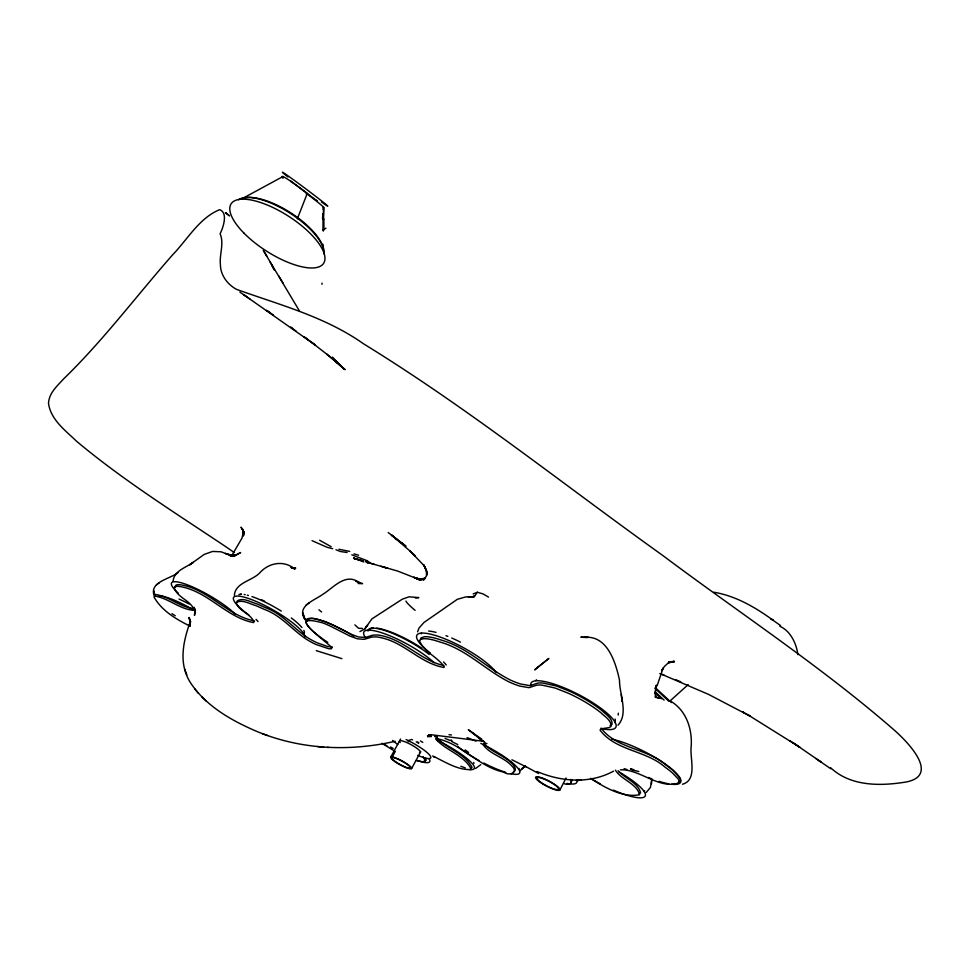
<?xml version="1.0" encoding="UTF-8"?>
<svg xmlns="http://www.w3.org/2000/svg" width="970" height="970" viewBox="0 0 970 970"><rect width="100%" height="100%" fill="white"/><g stroke="black" fill="none" stroke-linecap="round" stroke-linejoin="round"><path stroke-width="1.45" d="M436.682 736.812L436.682 737.394C446.818 748.925 465.2 753.52 472.075 767.512L470.947 768.204M323.543 219.002L323.483 230.278L323.459 218.238L323.495 229.672M323.677 207.192L323.374 219.596L323.737 207.422A25.863 1.176 36.6 0 0 306.229 193.248M572.324 779.601L570.857 782.184M646.202 792.49L650.409 787.495L651.622 780.462M651.537 783.905L651.634 780.498M234.376 595.24C235.37 582.364 252.564 580.86 259.948 572.639C268.957 562.673 283.834 559.957 294.54 568.881L291.23 567.268L295.413 568.723L291.097 567.608L295.729 568.08L291.8 568.068M420.519 639.606L421.004 637.872L424.605 636.732A46.427 11.204 28.4 0 1 430.777 637.229L433.25 637.726A43.129 10.415 28.4 0 1 441.532 640.164C467.952 647.62 486.879 668.451 510.863 680.273A33.453 8.306 28.1 0 0 520.89 684.08L530.093 685.632L537.428 683.207A50.634 12.489 27.5 0 1 542.909 683.025L556.319 685.984L569.717 691.27A43.771 10.815 27.5 0 1 587.044 700.376L590.293 702.377A45.954 11.349 27.5 0 1 601.776 710.476C605.571 714.332 612.749 718.261 612.058 724.408L610.106 725.56M322.889 246.865L323.01 244.343M618.229 715.06L618.339 713.205M173.121 581.091C173.86 570.93 186.022 567.474 193.2 562.406L189.683 564.795L204.233 554.404L212.575 551.445L221.099 551.797L229.466 555.034L234.74 556.053L225.428 553.433L229.938 555.131L235.237 555.386L240.621 552.536L235.177 555.58M322.877 213.8L322.513 218.711M323.192 209.593L323.058 207.447M306.956 621.115C309.697 615.404 318.948 620.048 323.604 621.018A25.341 5.662 29.3 0 1 332.31 624.741L351.14 634.307L358.512 636.975L365.314 637.472L372.807 635.156L377.281 634.974A43.808 10.088 28.8 0 1 384.193 636.284C406.018 641.897 421.72 660.667 443.872 665.578M237.116 601.715L237.189 600.951C242.949 597.168 250.709 602.14 256.613 603.789A49.628 10.5 29.6 0 1 265.259 607.596C282.682 613.767 293.752 629.069 309.006 638.515A17.739 3.831 29.4 0 0 317.032 642.746L327.545 646.505L332.431 647.038M655.441 691.028L656.351 685.111L655.344 692.071L655.732 697.381M195.431 610.227L194.497 615.429L194.97 609.318L195.37 612.24L194.17 607.281M417.585 631.773L419.076 627.978L424.06 622.4L457.343 599.302L465.721 596.914L474.16 596.926L471.844 596.986L474.863 595.786L477.337 592.27L483.024 593.907L488.492 597.059M657.078 685.851L663.116 668.003L661.77 670.634L664.414 666.451L667.894 663.286L674.259 661.188L668.391 662.486L674.441 661.758L668.621 662.17M559.933 789.944A13.701 2.825 27.7 0 0 542.921 778.243A13.701 2.825 27.7 0 0 540.545 782.535A13.701 2.825 27.7 0 0 559.933 789.944L566.043 778.001M411.62 768.531L420.701 751.653M390.704 757.158L400.549 739.019M391.832 757.788L395.348 751.301M359.918 631.555L364.708 629.069L371.898 618.896L402.247 599.217L409.073 596.817L418.87 597.593L415.402 598.041M231.757 555.64L241.979 538.144L243.409 531.669L243.118 536.131L243.24 530.675L243.773 535.294L242.924 529.729L243.943 533.233M364.708 629.069L367.582 625.044M523.545 767.476L520.126 770.762M306.459 194.412L307.223 193.551L297.329 218.82M366.89 625.783L365.508 627.275L367.436 625.698M480.756 764.687L475.518 768.507M178.165 572.506C170.296 579.005 149.441 581.66 154.036 595.35M358.148 583.516L362.574 583.649L355.796 581.115L359.894 583.091C345.938 571.839 333.886 587.48 322.755 594.367C314.692 600.272 295.898 606.262 305.029 619.503L302.737 612.725L304.786 619.381M425.309 578.387L423.514 579.987L426.424 576.047L426.594 571.233L424.266 565.874L423.429 564.552L426.279 569.887L426.982 575.04L426.594 571.233L424.266 565.874L409.983 550.96L415.221 555.968M688.166 684.626L669.615 701.322M525.194 766.179L521.387 769.101L524.43 766.676M618.023 725.233C628.766 713.302 619.381 694.556 619.503 680.152C615.683 662.619 607.656 635.75 585.189 637.266L586.28 637.472L580.86 637.181L588.269 637.399L585.189 637.266M159.444 582.667L156.412 584.922M370.819 563.243L366.951 560.636L365.569 561.618L367.969 563.206M306.023 605.086L309.297 602.794M577.768 780.838L579.526 779.674M472.329 597.205L474.863 595.786M240.924 199.335L282.537 176.758L283.107 177.971M425.042 578.12L418.47 579.405L422.326 579.636M254.601 620.909C227.283 615.974 208.392 588.778 179.996 584.728A35.514 7.214 30 0 0 176.576 584.922A36.642 7.445 30 0 0 175.327 586.523L175.437 587.347M639.169 793.775L640.6 792.817C637.896 782.475 624.765 778.461 618.048 770.677M194.691 608.675C180.917 607.911 169.386 596.392 155.552 594.513L155.188 596.174M473.142 593.931L477.337 592.27M613.513 771.174C589.724 784.112 561.266 781.844 537.053 771.514M678.297 782.208L680.503 780.547L680.2 778.546L673.338 770.798A48.912 11.531 27 0 0 665.953 765.051C646.99 748.197 616.471 748.864 601.085 728.082M407.97 740.728L410.565 739.795M513.275 771.987C518.198 770.047 513.021 763.778 510.402 761.947C502.327 754.927 491.232 751.714 484.115 743.675M395.239 741.262C347.527 752.284 296.092 749.434 251.242 728.979C228.617 718.806 206.089 705.226 191.696 684.517C177.959 665.129 182.893 641.982 190.35 621.443L189.914 626.426L190.241 621.806L189.126 617.466L190.654 622.17L188.774 617.66M682.516 784.233C697.333 780.207 690.167 759.28 691.04 748.137C692.871 729.925 686.53 710.04 669.834 700.704M620.436 769.84C639.897 768.798 660.061 790.465 679.509 782.572L678.479 779.298L672.331 772.835A48.924 11.482 27 0 0 664.947 767.088C645.947 750.259 615.477 750.865 600.054 730.119L601.267 728.773L609.063 727.621L611.015 726.481C611.682 720.334 604.504 716.43 600.697 712.574A45.966 11.3 27.5 0 0 589.214 704.475L585.965 702.474A43.783 10.779 27.5 0 0 568.626 693.368L555.24 688.069L541.83 685.087A50.658 12.44 27.5 0 0 536.361 685.269L529.026 687.669L519.823 686.105A33.465 8.269 28.1 0 1 509.796 682.286C485.8 670.464 466.861 649.645 440.441 642.176A43.141 10.367 28.4 0 0 432.159 639.727L429.698 639.218A46.439 11.155 28.4 0 0 423.514 638.721L420.774 639.279L419.464 640.612C423.684 652.046 437.749 656.86 444.272 666.923L443.969 667.457C421.222 663.625 405.327 643.716 383.138 638.199A43.82 10.052 28.8 0 0 376.227 636.866L371.765 637.035L364.271 639.339L357.481 638.83L350.097 636.15L331.279 626.584A25.353 5.638 29.3 0 0 322.561 622.849C284.271 612.591 324.356 639.679 331.898 647.669L331.437 648.797L328.624 648.712L316.038 644.492A17.739 3.819 29.4 0 1 308.011 640.261C292.758 630.815 281.664 615.538 264.24 609.366A49.64 10.452 29.6 0 0 255.595 605.547C249.69 603.898 241.942 598.926 236.171 602.673C238.778 611.185 250.89 613.561 253.897 622.049L253.619 622.607C226.313 617.587 207.386 590.475 179.001 586.401A35.526 7.178 30 0 0 175.582 586.583A36.654 7.408 30 0 0 174.345 588.184C177.546 597.787 190.678 600.43 194.073 609.79L193.733 610.3C179.959 609.5 168.428 598.005 154.606 596.101L153.975 596.962C161.663 610.639 175.812 619.102 189.526 625.844M468.425 596.817L471.178 596.72M576.325 780.244L581.442 780.268M424.169 760.856L426.218 760.31L425.769 758.225M327.436 747.421L328.66 747.458M362.537 628.463L358.56 628.281L354.887 624.886M486.94 743.566L484.151 743.59L483.036 744.596C489.886 754.49 504.024 757 512.051 766.167C518.926 772.629 509.311 776.352 503.842 772.156C478.234 766.809 461.077 742.693 435.785 738.497L435.785 739.067C445.933 750.586 464.303 755.193 471.214 769.161L470.789 769.586C457.088 770.083 444.648 761.547 432.596 755.957M317.663 746.573L323.592 747.143M449.013 734.702L451.462 734.981M423.441 579.624L414.978 577.926L419.598 579.405M430.862 734.702L482.733 741.189M338.93 549.25L349.721 551.421M347.114 552.524L340.252 551.457L335.984 549.735M244.161 594.489L245.155 594.671M713.811 592.233C735.781 595.847 755.533 607.45 773.284 620.4L770.786 618.654L780.595 625.601M564.043 783.59C567.183 785.312 573.525 784.075 570.845 779.456M322.598 229.563L323.41 231.09M633.18 770.204L638.83 771.526M332.686 548.717L327.157 547.31L312.061 540.678M247.277 595.156L248.381 595.459M359.033 559.787L353.65 558.332L363.459 561.036L353.601 558.114L363.811 561.982M353.941 553.906L358.597 555.192M371.51 563.582L397.724 571.087L419.755 579.745M367.472 562.43L374.359 564.394M414.978 577.926L421.416 579.757M380.87 566.262L387.891 568.274L384.435 567.28M660.109 698.388L655.053 696.933L658.933 698.109M624.122 768.664L626.826 769.489M316.256 650.652L341.876 658.642M416.372 760.541L425.018 762.262L425.284 760.625L423.15 756.794M420.75 579.769L414.275 577.538L419.258 579.442M351.807 554.828L366.951 560.636M262.312 733.635L267.587 735.539M460.847 766.288L465.273 767.876M779.831 626.305C790.55 630.876 796.467 643.668 797.873 654.641M660.182 673.653L708.439 694.338L750.271 716.199L742.777 711.968L744.317 712.841M660.121 673.629L664.183 675.181M445 738.376L450.322 740.571M419.137 579.381L413.681 577.247L419.173 579.563M445.994 635.653L447.861 636.393M630.755 768.592L633.895 769.828M680.819 681.874L675.544 679.643M451.741 638.018L453.73 638.903A43.25 10.561 28.5 0 1 460.459 642.152M419.416 579.611L417.149 578.52L419.586 579.708M525.982 766.809L511.93 759.765M538.605 773.502L524.612 765.924M451.693 741.516L457.791 744.584M394.366 750.974L381.95 743.275M331.134 546.68L319.651 540.254M390.534 747.009L393.238 748.476M748.694 715.314L799.886 747.3L789.762 740.656M481.763 739.164L468.34 729.755L474.924 734.763M171.945 613.658L175.243 615.756M793.242 742.862L820.935 761.947L815.794 758.467M315.711 200.087L317.142 200.948L290.6 181.075L291.63 182.057M308.375 339.973L303.865 336.651L315.48 345.174L243.567 294.613L250.03 299.148M591.615 779.043C605.425 787.846 623.104 798.055 639.654 794.721C636.587 783.323 621.382 779.904 615.368 770.131M269.054 312.049L266.495 310.315L273.467 315.08M830.781 768.761L818.838 760.541M239.869 292.103L246.113 296.408M465.176 749.931L468.571 752.393M406.115 546.207L401.434 542.763L404.696 545.176M296.068 331.109L290.685 327.12L292.176 328.248M321.579 611.997L318.924 609.803M396.924 539.368L402.065 543.236L388.206 532.542M471.893 732.459L481.569 740.11M311.055 341.949L327.436 354.693M478.768 738L485.133 742.802M392.219 535.658L396.718 539.32L391.395 534.967L397.263 539.672M332.492 358.742L326.841 354.22L345.102 369.606L332.71 358.839L338.845 364.138M391.395 534.967L410.504 551.481M202.027 697.09L206.392 701.201M655.211 691.889L664.098 700.11M654.847 692.592L661.516 698.764M830.708 767.828C850.993 786.694 880.869 786.185 906.513 781.929C940.742 774.909 906.404 740.704 893.903 729.804C821.081 666.451 740.098 613.416 662.959 555.616C563.546 484.563 467.904 407.933 363.677 343.901C325.314 316.778 279.978 304.98 236.583 289.387C227.695 284.671 220.566 275.31 220.42 265.004C219.196 254.407 224.385 243.749 220.105 233.721C223.209 227.61 228.289 212.66 219.656 209.678C199.383 217.789 187.331 239.687 172.466 255.001C136.188 296.286 103.135 340.591 63.632 378.882C57.121 386.133 49.118 392.765 48.5 403.326C50.731 419.816 65.414 430.462 76.594 441.277C123.663 480.72 176.006 513.324 226.931 547.468A977.978 357.797 27.8 0 0 234.364 552.633M656.181 688.445L671.41 702.559M654.738 688.142L668.876 701.249M339.233 364.55L344.326 369.449L332.443 357.118M443.557 661.916L446.309 664.947M256.056 619.333L258.044 621.552M194.74 688.894L198.413 693.32M263.222 250.284L299.342 310.788M243.373 530.772L241.021 527.159L244.21 532.857M264.349 252.127L266.774 256.056M278.669 275.856L282.876 282.767M271.6 264.81L274.28 269.89L270.012 261.803M243.712 531.79L242.233 528.589L243.87 533.245M184.712 669.106L186.834 674.974M154.691 594.464L153.733 590.839L154.218 592.767M621.624 697.466L622.097 701.492L621.273 694.435M655.235 692.604L655.708 697.491M287.957 176.928A28.409 0.679 36.8 0 1 289.678 177.037A28.409 0.679 36.8 0 1 321.409 200.778A28.409 0.679 36.8 0 1 321.422 201.966M282.125 176.431A25.814 1.71 37.3 0 1 307.563 193.673M282.755 177.886A25.85 1.661 36.3 0 1 282.464 176.698M241.954 198.777A49.979 19.097 32.7 0 1 286.744 210.357A49.979 19.097 32.7 0 1 322.889 246.744M323.713 229.951A57.533 8.415 -72.6 0 1 325.968 228.192M321.931 284.331A112.326 3.031 -85.1 0 1 322.052 283.119M238.632 199.723A51.41 19.4 32.8 0 1 289.727 212.963A51.41 19.4 32.8 0 1 324.222 254.164M434.875 757.036A28.554 5.529 28.5 0 1 433.711 756.964M420.446 740.947A28.554 5.529 28.5 0 1 422.811 742.426M416.263 741.783A14.38 2.777 28.5 0 1 418.567 743.238M417.706 742.038A14.368 2.789 28.5 0 1 418.822 742.765M406.066 739.552A23.68 4.535 28.5 0 1 430.037 755.581A23.68 4.535 28.5 0 1 417.682 755.375M397.785 744.475A23.68 4.535 28.5 0 1 392.535 740.425M400.186 742.559A11.931 2.279 28.5 0 1 410.177 744.184A11.931 2.279 28.5 0 1 419.464 752.671M408.94 741.662A10.573 2.049 28.5 0 1 408.164 741.165M411.571 739.419A10.573 2.049 28.5 0 1 412.577 739.928M421.15 633.871A43.25 10.561 28.5 0 1 421.513 632.84M428.607 631.034A43.25 10.561 28.5 0 1 436.003 632.391M430.122 652.859A46.257 11.204 28.5 0 1 434.887 635.314A46.257 11.204 28.5 0 1 496.325 672.586M428.679 735.624A14.95 7.748 -81.6 0 1 428.764 734.969M427.746 736.679A9.833 5.602 -82.3 0 1 427.843 735.575M434.681 736.388A32.81 6.511 28.4 0 1 436.379 737.151M435.106 736A35.223 6.996 28.4 0 1 437.228 736.97M473.7 762.481A35.223 6.996 28.4 0 1 473.93 763.402M437.482 740.389A37.66 7.408 28.4 0 1 469.262 760.529A37.66 7.408 28.4 0 1 469.613 769.562M427.406 735.915A37.66 7.408 28.4 0 1 429.577 736.8M429.455 734.836A22.128 4.426 28.6 0 1 431.116 736.691M429.783 734.848A22.431 4.486 28.6 0 1 431.141 736.315M428.012 736.727A9.603 5.517 -82.2 0 1 428.109 735.612M428.946 735.66A14.792 7.748 -81.7 0 1 429.067 734.678M611.597 739.043A46.366 10.949 27 0 1 667.99 766.009A46.366 10.949 27 0 1 671.664 784.245M668.839 783.833A46.366 10.949 27 0 1 659.006 781.335M651.913 778.861A46.366 10.949 27 0 1 648.372 777.467M633.119 770.398A46.366 10.949 27 0 1 630.439 768.992M178.407 593.252A39.321 7.99 30 0 1 186.652 584.546A39.321 7.99 30 0 1 235.37 614.277M428.995 758.613A36.157 6.851 28.6 0 1 416.857 760.407M386.921 745.845A36.157 6.851 28.6 0 1 384.035 744.038M535.804 680.625A44.693 11.143 27.5 0 1 536.531 679.8M615.089 719.061A44.693 11.143 27.5 0 1 615.344 720.455M615.174 721.631A44.693 11.143 27.5 0 1 614.628 722.589M530.748 685.39A47.797 11.81 27.5 0 1 589.784 700.837A47.797 11.81 27.5 0 1 601.921 728.725M415.111 610.348A22.747 2.619 36.8 0 1 405.969 601.06M369.497 629.918A40.061 9.445 28.7 0 1 373.292 627.99M376.821 628.123A40.061 9.445 28.7 0 1 421.829 648.251M368.006 631.094A41.164 9.579 28.8 0 1 389.843 632.282A41.164 9.579 28.8 0 1 429.225 654.483M365.472 637.702A44.026 10.161 28.8 0 1 385.029 633.907A44.026 10.161 28.8 0 1 434.148 662.716M240.075 594.489A37.224 8.075 29.6 0 1 241.203 594.21M261.415 599.727A37.175 8.112 29.5 0 1 264.628 601.194M238.887 594.598A38.242 8.221 29.7 0 1 241.494 594.234M251.957 596.574A38.242 8.221 29.7 0 1 281.324 611.124M291.279 617.938A38.242 8.221 29.7 0 1 301.949 627.59M303.828 630.391A38.242 8.221 29.7 0 1 304.143 633.446M248.902 615.065A40.898 8.718 29.7 0 1 252.709 600.03A40.898 8.718 29.7 0 1 304.859 637.072M179.001 599.06A35.029 6.838 30 0 1 189.089 604.007M158.413 595.944A37.454 7.239 30 0 1 193.588 609.948M327.763 642.346A42.328 9.385 29.2 0 1 308.193 618.593A42.328 9.385 29.2 0 1 353.904 636.102M644.638 790.671A40.679 9.13 27.2 0 1 644.286 791.544M619.127 772.011A43.492 9.688 27.2 0 1 645.341 795.739A43.492 9.688 27.2 0 1 613.307 790.089M600.26 783.821A43.492 9.688 27.2 0 1 590.572 778.328M576.568 779.989A41.322 8.839 27.7 0 1 567.05 783.396M481.653 740.377A36.86 7.627 28.1 0 1 483.921 741.456M519.12 768.47A36.86 7.627 28.1 0 1 518.695 769.113M480.829 743.396A39.406 8.087 28.1 0 1 515.967 766.045A39.406 8.087 28.1 0 1 510.741 773.684M505.782 772.362A39.406 8.087 28.1 0 1 483.812 763.075M479.241 760.638A39.406 8.087 28.1 0 1 457.428 746.282M452.226 741.274A39.406 8.087 28.1 0 1 451.111 739.819M467.031 737.636A39.406 8.087 28.1 0 1 476.003 741.189M537.416 667.445L534.712 669.894L548.85 658.46L537.416 667.445M235.177 555.264L230.278 555.955L235.237 555.386M226.083 213.17L225.392 212.66L229.563 215.873L226.083 213.17M338.712 364.029L332.868 358.706L344.241 369.073L338.712 364.029M243.955 233.115A54.987 20.625 32.7 0 0 323.422 263.622A54.987 20.625 32.7 0 0 264.725 204.003A54.987 20.625 32.7 0 0 243.955 233.115M541.333 782.657A12.222 2.522 27.7 0 0 558.611 789.253A12.222 2.522 27.7 0 0 543.442 778.825A12.222 2.522 27.7 0 0 541.333 782.657M394.766 761.511A11.907 2.17 28.6 0 0 411.559 768.628A11.907 2.17 28.6 0 0 397.094 758.516A11.907 2.17 28.6 0 0 394.766 761.511M395.469 761.668A10.609 1.928 28.6 0 0 410.431 768.01A10.609 1.928 28.6 0 0 397.518 758.989A10.609 1.928 28.6 0 0 395.469 761.668"/></g></svg>
